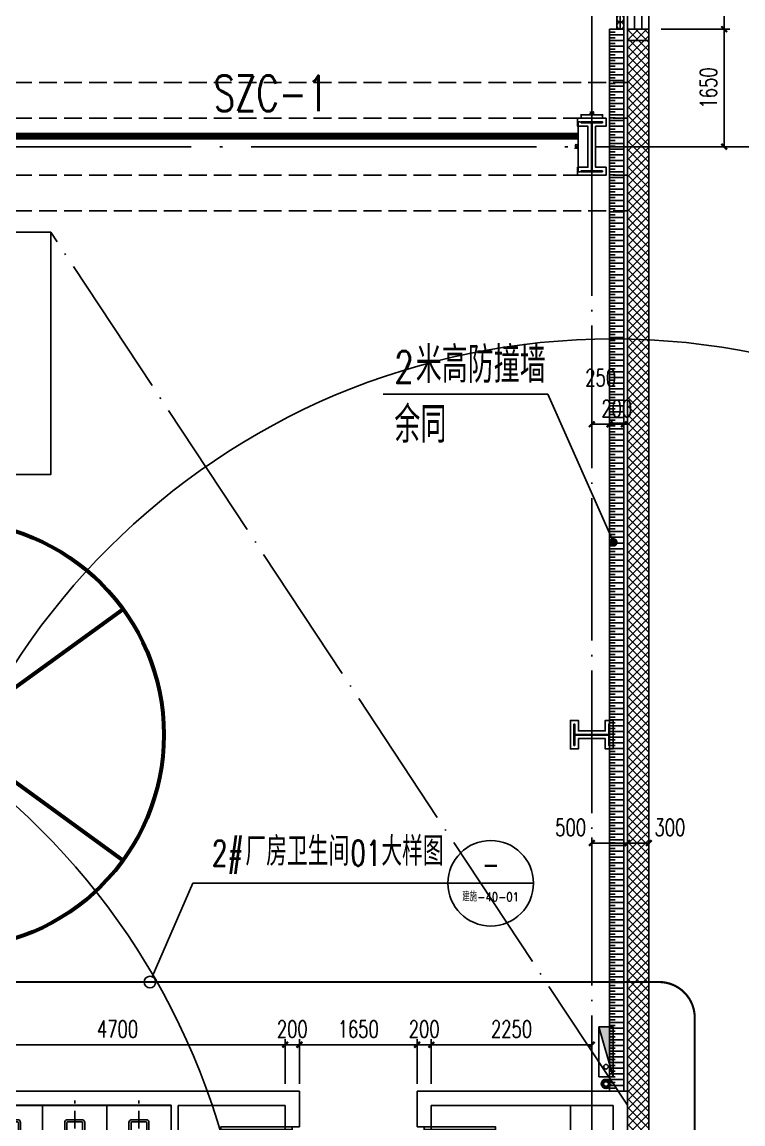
# Model space of a CAD drawing. Extents: x -1313754 to 847533, y 489853 to 941203.
# Drawn here: x -136843 to -126734, y 642858 to 658320 of the extents above; entities that cross this region are included whole.
import ezdxf
from ezdxf.enums import TextEntityAlignment as Align

# ---------------------------------------------------------------- set-up
doc = ezdxf.new("R2010")
doc.units = 0
doc.header["$LTSCALE"] = 1000
doc.header["$MEASUREMENT"] = 0
for name, pattern in [('10平面$1$DOTE', [2.42, 2, -0.2, 0.02, -0.2]), ('CENTER', [2, 1.25, -0.25, 0.25, -0.25]), ('DASH', [0.35, 0.25, -0.1]), ('DOTE', [2.42, 2, -0.2, 0.02, -0.2])]:
    doc.linetypes.add(name, pattern=pattern)
doc.layers.get('Defpoints').update_dxf_attribs({"color": 210})
for name, color, linetype in [('10平面$1$A-AXIS-DOTE', 14, '10平面$1$DOTE'), ('99平面图例外参$0$A-HATCH-2', 251, 'Continuous'), ('A-AXIS-DOTE', 14, 'DOTE'), ('A-AXIS-DP', 126, 'Continuous'), ('A-AXIS-SYMB', 3, 'Continuous'), ('A-HATCH-2', 251, 'Continuous'), ('A-HRAIL', 173, 'Continuous'), ('A-LIN-V', 9, 'Continuous'), ('A-SFCE', 30, 'Continuous'), ('A-TEXT', 61, 'Continuous'), ('A-WC', 223, 'Continuous'), ('A-WINDOW', 140, 'Continuous'), ('AS-COLN', 6, 'Continuous'), ('AS-WALL', 40, 'Continuous'), ('AS-结构边线层', 200, 'Continuous'), ('CURTWALL', 4, 'Continuous'), ('DIM_ELEV', 3, 'Continuous'), ('DIM_SYMB', 3, 'Continuous'), ('PUB_HATCH', 8, 'Continuous'), ('PUB_TEXT', 7, 'Continuous'), ('SB_ZF消火栓', 10, 'Continuous'), ('建-门', 4, 'Continuous'), ('建-门窗编号', 7, 'Continuous')]:
    doc.layers.add(name, color=color, linetype=linetype)
for name, color, linetype, lineweight in [('LG-ZF消防', 1, 'Continuous', 60), ('THIN', 7, 'Continuous', 0), ('柱间支撑', 6, 'CENTER', 0)]:
    doc.layers.add(name, color=color, linetype=linetype, lineweight=lineweight)
doc.styles.add('_TCH_DIM', font='SIMPLEX', dxfattribs={"bigfont": 'GBCBIG'})
doc.styles.add('_TCH_DIM_T3', font='SIMPLEX', dxfattribs={"width": 0.705882, "bigfont": 'GBCBIG'})
doc.styles.add('_TCH_WINDOW', font='SIMPLEX', dxfattribs={"height": 3.5, "bigfont": 'GBCBIG'})
doc.styles.add('A-WIN-LABEL', font='SIMPLEX', dxfattribs={"bigfont": 'GBCBIG'})
doc.styles.add('TSSD_Rein', font='tj-romans1.shx', dxfattribs={"width": 0.7, "bigfont": 'tj-hztxt.shx'})
doc.dimstyles.new('_TCH_ARCH&&10', dxfattribs={"dimtxt": 29.75, "dimasz": 10, "dimexe": 10, "dimexo": 10, "dimgap": 12.625, "dimtad": 1, "dimdec": 0, "dimzin": 0, "dimdsep": 46, "dimtxsty": '_TCH_DIM_T3', "dimblk": 'ARCHTICK', "dimcen": 0.09, "dimclrt": 7, "dimazin": 2, "dimtfac": 1, "dimtdec": 0, "dimtix": 1, "dimtmove": 2, "dimatfit": 3, "dimfxl": 0, "dimtolj": 1, "dimtzin": 0, "dimarcsym": 0})
doc.dimstyles.new('_TCH_ARCH&&80', dxfattribs={"dimtxt": 238, "dimasz": 80, "dimexe": 80, "dimexo": 80, "dimgap": 101, "dimtad": 1, "dimdec": 0, "dimzin": 0, "dimdsep": 46, "dimtxsty": '_TCH_DIM_T3', "dimblk": 'ARCHTICK', "dimcen": 0.09, "dimclrt": 7, "dimazin": 2, "dimtfac": 1, "dimtdec": 0, "dimtix": 1, "dimtmove": 2, "dimatfit": 3, "dimfxl": 0, "dimtolj": 1, "dimtzin": 0, "dimarcsym": 0})

# ---------------------------------------------------------------- blocks, each defined once
blk = doc.blocks.new('dote')
at = {"layer": 'A-AXIS-DOTE'}
blk.add_line((91882.2, -264080), (91882.2, 36662.3), dxfattribs=at)
at = {"layer": 'A-AXIS-DOTE', "ltscale": 2}
blk.add_line((100786.4, -148250), (-75513.6, -148250), dxfattribs=at)
blk = doc.blocks.new('清洁间')
at = {"layer": 'A-AXIS-DOTE', "linetype": 'DASH'}
blk.add_lwpolyline([(2044571, 1694020), (2045331, 1694020)], dxfattribs=at)
at = {"layer": 'A-WC'}
for points in [[(2045106, 1693770), (2045106, 1694270), (2044606, 1694270), (2044606, 1693770)], [(2045056, 1693820), (2045056, 1694220), (2044656, 1694220), (2044656, 1693820)]]:
    blk.add_lwpolyline(points, close=True, dxfattribs=at)
for points in [[(2044828, 1694048), (2044656, 1694220)], [(2044884, 1694048), (2045056, 1694220)], [(2044656, 1693820), (2044828, 1693991)], [(2045056, 1693820), (2044884, 1693991)]]:
    blk.add_lwpolyline(points, dxfattribs=at)
blk.add_circle((2044856, 1694020), 40, dxfattribs=at)
blk = doc.blocks.new('厕卫')
at = {"layer": 'A-AXIS-DOTE', "linetype": 'DASH'}
blk.add_line((50, -823), (50, 272), dxfattribs=at)
at = {"layer": 'A-WC'}
for p, q in [((-60, -40), (-60, -470)), ((150, -30), (-50, -30)), ((160, -470), (160, -40)), ((190, -470), (-90, -470)), ((350, -1097), (-170, -1397))]:
    blk.add_line(p, q, dxfattribs=at)
blk.add_lwpolyline([(-400, 203), (-400, -1097), (500, -1097), (500, 203)], close=True, dxfattribs=at)
blk.add_lwpolyline([(190, -40, 0.414214), (150, 0), (-50, 0, 0.414214), (-90, -40), (-90, -480, 0.414214), (20, -590), (80, -590, 0.414214), (190, -480)], format="xyb", close=True, dxfattribs=at)
blk.add_circle((50, -359), 20, dxfattribs=at)
for centre, radius, start, end in [((-50, -40), 10, 90, 180), ((150, -40), 10, 0, 90), ((350, -1097), 600, 180, 209.9999)]:
    blk.add_arc(centre, radius, start, end, dxfattribs=at)
for p in [(50, 0), (50, -359)]:
    blk.add_point(p, dxfattribs=at)
blk = doc.blocks.new('$lvtry$00000224')
at = {"color": 0}
for p, q in [((-363, 0), (-363, -300)), ((-338, 0), (-363, 0)), ((-338, 0), (-338, -300)), ((337, 0), (337, -300)), ((362, 0), (337, 0)), ((362, 0), (362, -300)), ((-338, -300), (-363, -300)), ((362, -300), (337, -300))]:
    blk.add_line(p, q, dxfattribs=at)
at = {"color": 0, "elevation": 0}
blk.add_lwpolyline([(-205, -131), (-205, 0), (205, 0), (205, -131, 0.268068), (51, -263, -0.317765), (0, -300, -0.317765), (-51, -263, 0.268068)], format="xyb", close=True, dxfattribs=at)
at = {"color": 0}
blk.add_circle((0, -182, 0), 20, dxfattribs=at)
for centre, radius, start, end in [((-152, -115, 0), 10, 114.1084, 248.1394), ((5, -466, 0), 395, 66.6675, 114.1084), ((-243, -341, 0), 233, 19.2639, 68.1394), ((243, -341, 0), 233, 110.4941, 160.7361), ((158, -113, 0), 10, 290.4941, 66.6675), ((0, -256, 0), 24, 199.2639, 269.4998), ((0, -256, 0), 24, 270.5002, 340.7361)]:
    blk.add_arc(centre, radius, start, end, dxfattribs=at)
blk.add_point((0, -182, 0), dxfattribs=at)
at = {"layer": 'A-AXIS-DOTE'}
blk.add_lwpolyline([(0, 153), (0, -367)], dxfattribs=at)
blk = doc.blocks.new('小便器')
at = {"layer": 'A-WC', "xscale": -1, "rotation": 89.99999999999999}
blk.add_blockref('$lvtry$00000224', (2044606, 1695654), dxfattribs=at)
blk = doc.blocks.new('45345')
at = {"layer": 'A-WC'}
h = blk.add_hatch(dxfattribs=at)
h.set_pattern_fill('ANSI31', color=256, scale=10)
h.set_pattern_definition([(30, (40598742844.535, 3385776346.45), (-7.9375, 13.74815), [])])
edge = h.paths.add_edge_path()
edge.add_arc((40598742441.347763, 3385774511.717568), 50, 0, 360)
blk.add_circle((40598742441.347763, 3385774511.717568), 50, dxfattribs=at)
blk = doc.blocks.new('343243')
at = {"layer": '10平面$1$A-AXIS-DOTE'}
blk.add_lwpolyline([(-137039, 783550), (-137039, 784210)], dxfattribs=at)
at = {"layer": 'A-WC'}
for p, q in [((-137039, 783830), (-137039, 783920)), ((-137084, 783875), (-136994, 783875)), ((-137071, 783707), (-137056, 783814)), ((-137064, 783668), (-137056, 783814)), ((-137056, 783814), (-137022, 783814)), ((-137056, 783804), (-137022, 783804)), ((-137014, 783668), (-137022, 783814)), ((-137008, 783707), (-137022, 783814)), ((-137176, 783694), (-137103, 783694)), ((-137139, 783657), (-137139, 783731)), ((-137064, 783668), (-137071, 783707)), ((-137064, 783668), (-137014, 783668)), ((-137063, 783687), (-137015, 783687)), ((-137014, 783668), (-137008, 783707)), ((-136976, 783694), (-136903, 783694)), ((-136939, 783657), (-136939, 783731))]:
    blk.add_line(p, q, dxfattribs=at)
for points in [[(-137069, 783721, -0.055034), (-137132, 783735, -0.088849), (-137208, 783776, -0.104988), (-137263, 783843, -0.12017), (-137282, 783920, -0.12017), (-137263, 783997, -0.104988), (-137208, 784064, -0.088849), (-137132, 784105, -0.080052), (-137039, 784120, -0.080052)], [(-137065, 783751, -0.056066), (-137123, 783763, -0.088849), (-137190, 783800, -0.104988), (-137237, 783857, -0.12017), (-137252, 783920, -0.12017), (-137237, 783983, -0.104988), (-137190, 784040, -0.088849), (-137123, 784077, -0.080052), (-137039, 784090, -0.080052)], [(-137039, 784120, -0.080052), (-136946, 784105, -0.088849), (-136870, 784064, -0.104988), (-136815, 783997, -0.12017), (-136796, 783920, -0.12017), (-136815, 783843, -0.104988), (-136870, 783776, -0.088849), (-136946, 783735, -0.055034), (-137010, 783721, -0.080052)], [(-137039, 784090, -0.080052), (-136956, 784077, -0.088849), (-136889, 784040, -0.104988), (-136842, 783983, -0.12017), (-136826, 783920, -0.12017), (-136842, 783857, -0.104988), (-136889, 783800, -0.088849), (-136956, 783763, -0.056066), (-137014, 783751, -0.080052)]]:
    blk.add_lwpolyline(points, format="xyb", dxfattribs=at)
for centre, radius in [((-137039, 783875), 30), ((-137039, 783875), 20), ((-137139, 783694), 25), ((-137139, 783694), 15), ((-136939, 783694), 25), ((-136939, 783694), 15)]:
    blk.add_circle(centre, radius, dxfattribs=at)
for centre, start, end in [((-137040, 783695), 80.5252, 279.4748), ((-137038, 783695), 260.5252, 99.4748)]:
    blk.add_arc(centre, 7.19, start, end, dxfattribs=at)
blk = doc.blocks.new('*U16')
at = {"color": 0}
blk.add_lwpolyline([(500, 0), (500, 1000), (460, 1000), (460, 0)], close=True, dxfattribs=at)
blk.add_arc((500, 0), 1000, 90, 180, dxfattribs=at)
blk = doc.blocks.new('*U15')
at = {"color": 0, "xscale": 0.001, "yscale": 0.001, "zscale": 0.001}
blk.add_blockref('*U16', (0, 0), dxfattribs=at)
blk = doc.blocks.new('*U18')
at = {"color": 0}
blk.add_lwpolyline([(400, 0), (400, 800), (360, 800), (360, 0)], close=True, dxfattribs=at)
blk.add_arc((400, 0), 800, 90, 180, dxfattribs=at)
blk = doc.blocks.new('*U17')
at = {"color": 0, "xscale": 0.00125, "yscale": 0.00125, "zscale": 0.00125}
blk.add_blockref('*U18', (0, 0), dxfattribs=at)
blk = doc.blocks.new('G$CA7A27C8F')
at = {"layer": 'A-AXIS-DOTE'}
blk.add_lwpolyline([(2222, -4363), (1702, -4363)], dxfattribs=at)
at = {"layer": 'A-AXIS-SYMB'}
for points in [[(-426, 1047, 0, 0, 0), (104, 1517, 0, 64, 0), (-76, 1358, 0, 0, 0)], [(1310, -1863, 0, 0, 0), (1840, -1393, 0, 64, 0), (1660, -1552, 0, 0, 0)], [(364, -3083, 0, 0, 0), (980, -3473, 0, 64, 0), (777, -3344, 0, 0, 0)]]:
    blk.add_lwpolyline(points, format="xyseb", dxfattribs=at)
at = {"layer": 'A-LIN-V'}
blk.add_line((2070, 2187), (-1130, 2187), dxfattribs=at)
at = {"layer": 'A-WC'}
for p, q in [((1470, -3913), (1470, -2413)), ((2070, -4700), (1770, -4700)), ((1770, -4700), (1770, -4725)), ((2070, -4725), (1770, -4725)), ((2070, -4700), (2070, -4725))]:
    blk.add_line(p, q, dxfattribs=at)
blk.add_lwpolyline([(-1130, 1587), (270, 1587), (270, 2187), (270, 2187)], dxfattribs=at)
at = {"layer": 'A-WC', "elevation": 0}
blk.add_lwpolyline([(1939, -4568), (2070, -4568), (2070, -4158), (1939, -4158, -0.268068), (1806, -4312, 0.317765), (1770, -4363, 0.317765), (1806, -4414, -0.268068)], format="xyb", close=True, dxfattribs=at)
at = {"layer": 'A-WC'}
blk.add_circle((1888, -4363, 0), 20, dxfattribs=at)
for centre, radius, start, end in [((1729, -4120, 0), 233, 289.2639, 339.5059), ((1957, -4205, 0), 10, 23.3325, 159.5059), ((1603, -4358, 0), 395, 335.8916, 23.3325), ((1814, -4363, 0), 24, 109.2639, 179.4998), ((1814, -4363, 0), 24, 180.5002, 250.7361), ((1729, -4606, 0), 233, 21.8606, 70.7361), ((1955, -4515, 0), 10, 201.8606, 335.8916)]:
    blk.add_arc(centre, radius, start, end, dxfattribs=at)
blk.add_point((1888, -4363, 0), dxfattribs=at)
at = {"layer": 'AS-WALL'}
for p, q in [((-1330, 2387), (-1330, 2287)), ((-1130, 2387), (-1330, 2387)), ((-1130, 2387), (-1130, 2387)), ((2070, 2387), (-1130, 2387)), ((2070, 2387), (2070, 2387)), ((2270, 2387), (2070, 2387)), ((2270, 2387), (2270, 2287)), ((-1330, 2287), (-1330, -563)), ((2070, 2187), (-1130, 2187)), ((-1130, 2187), (-1130, -363)), ((2070, 2187), (2070, -363)), ((2270, 2287), (2270, -463)), ((-830, -363), (-1130, -363)), ((-830, -563), (-830, -363)), ((370, -363), (170, -363)), ((170, -363), (170, -563)), ((2070, -363), (370, -363)), ((2270, -463), (2270, -2313)), ((-1330, -563), (-830, -563)), ((170, -563), (270, -563)), ((270, -563), (270, -1013)), ((470, -1013), (470, -563)), ((2070, -563), (470, -563)), ((2070, -563), (2070, -2213)), ((270, -1013), (470, -1013)), ((470, -1813), (270, -1813)), ((270, -1813), (270, -2213)), ((470, -2213), (470, -1813)), ((-1330, -2213), (-1330, -3963)), ((-830, -2213), (-1330, -2213)), ((-830, -2413), (-830, -2213)), ((270, -2213), (170, -2213)), ((170, -2213), (170, -2413)), ((2070, -2213), (470, -2213)), ((2270, -2313), (2270, -3963)), ((-1130, -2413), (-1130, -3913)), ((-1130, -2413), (-830, -2413)), ((170, -2413), (370, -2413)), ((2070, -2413), (370, -2413)), ((2070, -2413), (2070, -3913)), ((-1330, -3963), (-1330, -7213)), ((170, -3913), (-1130, -3913)), ((170, -4013), (-1130, -4013)), ((-1130, -4013), (-1130, -7013)), ((170, -4013), (170, -3913)), ((2070, -3913), (1470, -3913)), ((1470, -4013), (1470, -3913)), ((2070, -4013), (1470, -4013)), ((2070, -4013), (2070, -7013)), ((2270, -3963), (2270, -7213)), ((2070, -7013), (-1130, -7013)), ((2270, -7213), (-1330, -7213))]:
    blk.add_line(p, q, dxfattribs=at)
at = {"layer": '建-门'}
for p, q in [((170, -363), (-830, -363)), ((470, -1013), (470, -1813)), ((170, -2413), (-830, -2413))]:
    blk.add_line(p, q, dxfattribs=at)
for name, p, rotation in [('厕卫', (1866, 1037), 270), ('厕卫', (1866, 137), 270), ('厕卫', (-928, -4513), 90), ('小便器', (2046676, 1690591), 180), ('厕卫', (-928, -5413), 90), ('小便器', (2046676, 1689891), 180), ('厕卫', (-928, -6313), 90), ('小便器', (2046676, 1689191), 180)]:
    blk.add_blockref(name, p, dxfattribs=dict(rotation=rotation))
at = {"layer": 'A-HRAIL', "rotation": 180}
blk.add_blockref('清洁间', (2046676, 1693207), dxfattribs=at)
at = {"layer": 'A-LIN-V', "xscale": -1.5, "yscale": 1.5, "zscale": 1.5}
for p in [(60898113797, -5078660050), (60898115621, -5078662967), (60898115232, -5078665548)]:
    blk.add_blockref('45345', p, dxfattribs=at)
at = {"layer": 'A-WINDOW'}
for p, rotation in [((-137370, 785805), 180), ((785700, 133876), 90)]:
    blk.add_blockref('343243', p, dxfattribs=dict(at, rotation=rotation))
at = {"layer": '建-门'}
ref = blk.add_blockref('*U15', (-330, -463), dxfattribs=dict(at, xscale=1000, yscale=-1000, zscale=199.9999999999999, rotation=180.0000000000208))
ref.add_attrib('A', 'M1024', (-564, -287), dxfattribs={"layer": '建-门窗编号', "ltscale": 500, "height": 148.8, "style": 'A-WIN-LABEL', "width": 0.705882})
ref = blk.add_blockref('*U17', (370, -1413), dxfattribs=dict(at, xscale=800, yscale=-800, zscale=199.9999999999998, rotation=270))
ref.add_attrib('A', 'M0824', (681, -1660), dxfattribs={"layer": '建-门窗编号', "ltscale": 500, "height": 148.8, "rotation": 90, "style": 'A-WIN-LABEL', "width": 0.705882})
ref = blk.add_blockref('*U15', (-330, -2313), dxfattribs=dict(at, xscale=1000, yscale=1000, zscale=200, rotation=180.0000000000208))
ref.add_attrib('A', 'M1024', (-554, -2617), dxfattribs={"layer": '建-门窗编号', "ltscale": 500, "height": 148.8, "style": 'A-WIN-LABEL', "width": 0.705882})
at = {"layer": 'A-TEXT', "style": '_TCH_WINDOW'}
for s, p in [('女卫', (-372, 733)), ('清洁间', (1028, -1515)), ('男卫', (191, -2836))]:
    blk.add_text(s, height=231.5, dxfattribs=at).set_placement(p)
blk = doc.blocks.new('43243')
at = {"layer": 'AS-结构边线层'}
blk.add_lwpolyline([(-155994, 639720), (-146454, 639720), (-146454, 640170), (-144354, 640170), (-144354, 639720), (-128354, 639720), (-128354, 658060), (-128054, 658060), (-128054, 681330), (-128354, 681330), (-128354, 696460), (-128054, 696460), (-128054, 715680), (-128354, 715680), (-128354, 722920), (-128354, 722920), (-144354, 722920), (-144354, 722470), (-146454, 722470), (-146454, 722920), (-155994, 722920)], dxfattribs=at)
blk = doc.blocks.new('_ArchTick')
at = {"color": 0, "linetype": 'ByBlock', "const_width": 0.4}
blk.add_lwpolyline([(-0.5, -0.5), (0.5, 0.5)], dxfattribs=at)
blk = doc.blocks.new('*D1765')
at = {"layer": 'A-AXIS-DP', "color": 0, "lineweight": -2}
for p, q in [((-195790, 766880), (-195790, 766929)), ((-195790, 766919), (-195490, 766919)), ((-195490, 766880), (-195490, 766929))]:
    blk.add_line(p, q, dxfattribs=at)
at = {"layer": 'Defpoints', "color": 0}
for p in [(-195490, 766919), (-195790, 766870), (-195490, 766870)]:
    blk.add_point(p, dxfattribs=at)
at = {"layer": 'A-AXIS-DP', "color": 0, "lineweight": -2, "xscale": 10, "yscale": 10, "zscale": 10, "rotation": 180}
blk.add_blockref('_ArchTick', (-195790, 766919), dxfattribs=at)
at = {"layer": 'A-AXIS-DP', "color": 0, "lineweight": -2, "xscale": 10, "yscale": 10, "zscale": 10}
blk.add_blockref('_ArchTick', (-195490, 766919), dxfattribs=at)
at = {"layer": 'A-AXIS-DP', "color": 7, "insert": (-195640, 766946), "char_height": 29.8, "attachment_point": 5, "style": '_TCH_DIM_T3'}
blk.add_mtext('\\A1;300', dxfattribs=at)
blk = doc.blocks.new('*D1766')
at = {"layer": 'A-AXIS-DP', "color": 0, "lineweight": -2}
for p, q in [((-195800, 766820), (-195841, 766820)), ((-195831, 766120), (-195831, 766820)), ((-195800, 766120), (-195841, 766120))]:
    blk.add_line(p, q, dxfattribs=at)
at = {"layer": 'Defpoints', "color": 0}
for p in [(-195831, 766820), (-195790, 766820), (-195790, 766120)]:
    blk.add_point(p, dxfattribs=at)
at = {"layer": 'A-AXIS-DP', "color": 0, "lineweight": -2, "xscale": 10, "yscale": 10, "zscale": 10}
for p, rotation in [((-195831, 766820), 90), ((-195831, 766120), 270)]:
    blk.add_blockref('_ArchTick', p, dxfattribs=dict(at, rotation=rotation))
at = {"layer": 'A-AXIS-DP', "color": 7, "insert": (-195859, 766470), "char_height": 29.8, "attachment_point": 5, "rotation": 90, "style": '_TCH_DIM_T3'}
blk.add_mtext('\\A1;700', dxfattribs=at)
blk = doc.blocks.new('342343243')
at = {"layer": 'A-AXIS-DP', "color": 5}
blk.add_lwpolyline([(-155704, 832070), (-155404, 832070), (-155404, 832058), (-155550, 832058), (-155550, 831582), (-155404, 831582), (-155404, 831570), (-155704, 831570), (-155704, 831582), (-155558, 831582), (-155558, 832058), (-155704, 832058), (-155704, 832070)], close=True, dxfattribs=at)
at = {"layer": 'A-HATCH-2'}
blk.add_lwpolyline([(-155754, 832120), (-155354, 832120), (-155354, 832008), (-155500, 832008), (-155500, 831632), (-155354, 831632), (-155354, 831520), (-155754, 831520), (-155754, 831632), (-155608, 831632), (-155608, 832008), (-155754, 832008)], close=True, dxfattribs=at)
blk = doc.blocks.new('w42343')
at = {"layer": 'A-HATCH-2', "linetype": 'DASH'}
for p, q in [((-263654.2, 657470), (-128354.2, 657470)), ((-263654.2, 656970), (-128354.2, 656970)), ((-263654.2, 656170), (-128354.2, 656170)), ((-263654.2, 655670), (-128354.2, 655670))]:
    blk.add_line(p, q, dxfattribs=at)
blk = doc.blocks.new('w4324324')
at = {"layer": 'A-HATCH-2', "lineweight": 60}
for q in [(-1694760, 686605), (-1697614, 684532), (-1691907, 684532), (-1696524, 681178), (-1692997, 681178)]:
    blk.add_line((-1694760, 683605), q, dxfattribs=at)
blk.add_circle((-1694760, 683605), 3000, dxfattribs=at)
blk = doc.blocks.new('ner546')
at = {"layer": 'A-LIN-V'}
blk.add_blockref('w4324324', (565280, -64744), dxfattribs=at)
blk = doc.blocks.new('3132')
at = {"layer": 'A-AXIS-SYMB'}
for p, q in [((-135018, 644924), (-134447, 646236)), ((-134447, 646236), (-130871, 646236)), ((-129671, 646236), (-130871, 646236))]:
    blk.add_line(p, q, dxfattribs=at)
blk.add_lwpolyline([(-134969, 644850, 1), (-135131, 644850, 1)], format="xyb", close=True, dxfattribs=at)
blk.add_circle((-130271, 646236), 600, dxfattribs=at)
at = {"layer": 'DIM_ELEV', "linetype": 'DASH', "const_width": 30}
blk.add_lwpolyline([(-138990, 644850), (-127910, 644850, -0.414214), (-127410, 644350), (-127410, 639360, -0.414214), (-127910, 638860), (-138990, 638860, -0.414214), (-139490, 639360), (-139490, 644350, -0.414214)], format="xyb", close=True, dxfattribs=at)
at = {"layer": 'PUB_TEXT', "style": '_TCH_DIM'}
for s, p in [('厂房卫生间', (-133712, 646481)), ('大样图', (-131806, 646481))]:
    blk.add_text(s, height=405.1, dxfattribs=at).set_placement(p)
at = {"layer": 'PUB_TEXT', "style": '_TCH_DIM', "width": 0.705882}
for s, p in [('2#', (-134180, 646481)), ('01', (-132238, 646481))]:
    blk.add_text(s, height=357, dxfattribs=at).set_placement(p)
at = {"layer": 'PUB_TEXT', "style": '_TCH_DIM'}
for s, height, width, p, p2 in [('-', 365, 0.777778, (-130393, 646324), (-130149, 646324)), ('建施-40-01', 120.6, 0.947735, (-130670, 645984), (-129873, 645984))]:
    blk.add_text(s, height=height, dxfattribs=dict(at, width=width)).set_placement(p, p2, align=Align.FIT)
blk = doc.blocks.new('23124232432')
at = {"layer": '柱间支撑', "const_width": 100}
blk.add_lwpolyline([(-129054, 656720), (-137654, 656720)], dxfattribs=at)
at = {"layer": 'THIN', "style": 'TSSD_Rein', "width": 0.7}
blk.add_text('SZC-1', height=500, dxfattribs=at).set_placement((-133354, 656920), align=Align.BOTTOM_CENTER)
blk = doc.blocks.new('99平面图例外参$0$$LinePat$圆环')
for points in [[(0, 150), (300, 150)], [(0, 0), (300, 0)], [(0, -150), (300, -150)]]:
    blk.add_lwpolyline(points)
at = {"color": 0}
blk.add_circle((150, 0), 150, dxfattribs=at)
blk = doc.blocks.new('99平面图例外参$0$$LinePat$填挖边坡')
at = {"color": 0}
for p, q in [((0, 0), (0, -1500)), ((300, 0), (300, -600))]:
    blk.add_line(p, q, dxfattribs=at)
at = {"layer": 'Defpoints', "color": 0}
blk.add_point((600, 0), dxfattribs=at)
blk = doc.blocks.new('34242343243')
at = {"layer": 'A-LIN-V'}
for p, q in [((-128404, 658220), (-128604, 658220)), ((-128604, 643320), (-128604, 658220)), ((-128404, 643320), (-128404, 658220))]:
    blk.add_line(p, q, dxfattribs=at)
at = {"layer": '99平面图例外参$0$A-HATCH-2', "color": 203, "xscale": -0.1335125448076481, "yscale": 0.1333333333333333, "zscale": 0.1333333333333333, "rotation": 89.99999999825116}
for p in [(-128604, 658220), (-128604, 658140), (-128604, 658060), (-128604, 657980), (-128604, 657900), (-128604, 657819), (-128604, 657739), (-128604, 657659), (-128604, 657579), (-128604, 657499), (-128604, 657419), (-128604, 657339), (-128604, 657259), (-128604, 657179), (-128604, 657098), (-128604, 657018), (-128604, 656938), (-128604, 656858), (-128604, 656778), (-128604, 656698), (-128604, 656618), (-128604, 656538), (-128604, 656458), (-128604, 656378), (-128604, 656297), (-128604, 656217), (-128604, 656137), (-128604, 656057), (-128604, 655977), (-128604, 655897), (-128604, 655817), (-128604, 655737), (-128604, 655657), (-128604, 655576), (-128604, 655496), (-128604, 655416), (-128604, 655336), (-128604, 655256), (-128604, 655176), (-128604, 655096), (-128604, 655016), (-128604, 654936), (-128604, 654855), (-128604, 654775), (-128604, 654695), (-128604, 654615), (-128604, 654535), (-128604, 654455), (-128604, 654375), (-128604, 654295), (-128604, 654215), (-128604, 654135), (-128604, 654054), (-128604, 653974), (-128604, 653894), (-128604, 653814), (-128604, 653734), (-128604, 653654), (-128604, 653574), (-128604, 653494), (-128604, 653414), (-128604, 653333), (-128604, 653253), (-128604, 653173), (-128604, 653093), (-128604, 653013), (-128604, 652933), (-128604, 652853), (-128604, 652773), (-128604, 652693), (-128604, 652612), (-128604, 652532), (-128604, 652452), (-128604, 652372), (-128604, 652292), (-128604, 652212), (-128604, 652132), (-128604, 652052), (-128604, 651972), (-128604, 651892), (-128604, 651811), (-128604, 651731), (-128604, 651651), (-128604, 651571), (-128604, 651491), (-128604, 651411), (-128604, 651331), (-128604, 651251), (-128604, 651171), (-128604, 651090), (-128604, 651010), (-128604, 650930), (-128604, 650850), (-128604, 650770), (-128604, 650690), (-128604, 650610), (-128604, 650530), (-128604, 650450), (-128604, 650369), (-128604, 650289), (-128604, 650209), (-128604, 650129), (-128604, 650049), (-128604, 649969), (-128604, 649889), (-128604, 649809), (-128604, 649729), (-128604, 649648), (-128604, 649568), (-128604, 649488), (-128604, 649408), (-128604, 649328), (-128604, 649248), (-128604, 649168), (-128604, 649088), (-128604, 649008), (-128604, 648928), (-128604, 648847), (-128604, 648767), (-128604, 648687), (-128604, 648607), (-128604, 648527), (-128604, 648447), (-128604, 648367), (-128604, 648287), (-128604, 648207), (-128604, 648126), (-128604, 648046), (-128604, 647966), (-128604, 647886), (-128604, 647806), (-128604, 647726), (-128604, 647646), (-128604, 647566), (-128604, 647486), (-128604, 647405), (-128604, 647325), (-128604, 647245), (-128604, 647165), (-128604, 647085), (-128604, 647005), (-128604, 646925), (-128604, 646845), (-128604, 646765), (-128604, 646685), (-128604, 646604), (-128604, 646524), (-128604, 646444), (-128604, 646364), (-128604, 646284), (-128604, 646204), (-128604, 646124), (-128604, 646044), (-128604, 645964), (-128604, 645883), (-128604, 645803), (-128604, 645723), (-128604, 645643), (-128604, 645563), (-128604, 645483), (-128604, 645403), (-128604, 645323), (-128604, 645243), (-128604, 645162), (-128604, 645082), (-128604, 645002), (-128604, 644922), (-128604, 644842), (-128604, 644762), (-128604, 644682), (-128604, 644602), (-128604, 644522), (-128604, 644442), (-128604, 644361), (-128604, 644281), (-128604, 644201), (-128604, 644121), (-128604, 644041), (-128604, 643961), (-128604, 643881), (-128604, 643801), (-128604, 643721), (-128604, 643640), (-128604, 643560), (-128604, 643480), (-128604, 643400)]:
    blk.add_blockref('99平面图例外参$0$$LinePat$填挖边坡', p, dxfattribs=at)
at = {"layer": 'A-HRAIL', "xscale": -0.3340611353704622, "yscale": 0.3333333333333333, "zscale": 0.3333333333333333, "rotation": 90}
for p in [(-128454, 658420), (-128454, 658320)]:
    blk.add_blockref('99平面图例外参$0$$LinePat$圆环', p, dxfattribs=at)
blk = doc.blocks.new('A$C5D961328')
at = {"layer": 'SB_ZF消火栓'}
blk.add_hatch(color=256, dxfattribs=at).paths.add_polyline_path([(0, 40), (700, 40), (700, 240)])
at = {"layer": 'A-LIN-V', "ltscale": 500}
blk.add_circle((350, 40), 10001, dxfattribs=at)
at = {"layer": 'SB_ZF消火栓'}
for p, q in [((700, 240), (0, 240)), ((0, 240), (0, 40)), ((700, 240), (0, 40)), ((700, 240), (700, 40)), ((0, 40), (700, 40))]:
    blk.add_line(p, q, dxfattribs=at)
at = {"layer": 'SB_ZF消火栓', "color": 1}
blk.add_circle((140, 140), 32.5, dxfattribs=at)
blk = doc.blocks.new('43242343')
at = {"layer": 'LG-ZF消防', "linetype": 'Continuous'}
blk.add_circle((-128654, 643420), 50, dxfattribs=at)
blk = doc.blocks.new('234243242332')
at = {"layer": 'LG-ZF消防', "linetype": 'Continuous'}
blk.add_blockref('43242343', (0, 0), dxfattribs=at)
at = {"layer": 'SB_ZF消火栓', "rotation": 90}
blk.add_blockref('A$C5D961328', (-128514, 643522), dxfattribs=at)
at = {"layer": 'SB_ZF消火栓'}
blk.add_blockref('A$C5D961328', (-144004, 639880), dxfattribs=at)
blk = doc.blocks.new('*D187')
at = {"layer": 'A-AXIS-DP', "color": 0, "lineweight": -2}
for p, q in [((-128854, 652300), (-128854, 652756)), ((-128854, 652676), (-128604, 652676)), ((-128604, 652300), (-128604, 652756))]:
    blk.add_line(p, q, dxfattribs=at)
at = {"layer": 'Defpoints', "color": 0}
for p in [(-128604, 652676), (-128854, 652220), (-128604, 652220)]:
    blk.add_point(p, dxfattribs=at)
at = {"layer": 'A-AXIS-DP', "color": 0, "lineweight": -2, "xscale": 80, "yscale": 80, "zscale": 80, "rotation": 180}
blk.add_blockref('_ArchTick', (-128854, 652676), dxfattribs=at)
at = {"layer": 'A-AXIS-DP', "color": 0, "lineweight": -2, "xscale": 80, "yscale": 80, "zscale": 80}
blk.add_blockref('_ArchTick', (-128604, 652676), dxfattribs=at)
at = {"layer": 'A-AXIS-DP', "color": 7, "insert": (-128729, 653330), "char_height": 238, "attachment_point": 5, "style": '_TCH_DIM_T3'}
blk.add_mtext('\\A1;250', dxfattribs=at)
blk = doc.blocks.new('*D188')
at = {"layer": 'A-AXIS-DP', "color": 0, "lineweight": -2}
for p, q in [((-128604, 652676), (-128684, 652676)), ((-128604, 652300), (-128604, 652756)), ((-128604, 652676), (-128404, 652676)), ((-128404, 652300), (-128404, 652756)), ((-128404, 652676), (-128324, 652676))]:
    blk.add_line(p, q, dxfattribs=at)
at = {"layer": 'Defpoints', "color": 0}
for p in [(-128404, 652676), (-128604, 652220), (-128404, 652220)]:
    blk.add_point(p, dxfattribs=at)
at = {"layer": 'A-AXIS-DP', "color": 0, "lineweight": -2, "xscale": 80, "yscale": 80, "zscale": 80}
blk.add_blockref('_ArchTick', (-128604, 652676), dxfattribs=at)
at = {"layer": 'A-AXIS-DP', "color": 0, "lineweight": -2, "xscale": 80, "yscale": 80, "zscale": 80, "rotation": 180}
blk.add_blockref('_ArchTick', (-128404, 652676), dxfattribs=at)
at = {"layer": 'A-AXIS-DP', "color": 7, "insert": (-128504, 652896), "char_height": 238, "attachment_point": 5, "style": '_TCH_DIM_T3'}
blk.add_mtext('\\A1;200', dxfattribs=at)
blk = doc.blocks.new('*D572')
at = {"layer": 'A-AXIS-DP', "color": 0, "lineweight": -2}
for p, q in [((-137854, 643420), (-137854, 644050)), ((-133154, 643420), (-133154, 644050)), ((-137854, 643970), (-133154, 643970))]:
    blk.add_line(p, q, dxfattribs=at)
at = {"layer": 'Defpoints', "color": 0}
for p in [(-133154, 643970), (-137854, 643340), (-133154, 643340)]:
    blk.add_point(p, dxfattribs=at)
at = {"layer": 'A-AXIS-DP', "color": 0, "lineweight": -2, "xscale": 80, "yscale": 80, "zscale": 80, "rotation": 180}
blk.add_blockref('_ArchTick', (-137854, 643970), dxfattribs=at)
at = {"layer": 'A-AXIS-DP', "color": 0, "lineweight": -2, "xscale": 80, "yscale": 80, "zscale": 80}
blk.add_blockref('_ArchTick', (-133154, 643970), dxfattribs=at)
at = {"layer": 'A-AXIS-DP', "color": 7, "insert": (-135504, 644190), "char_height": 238, "attachment_point": 5, "style": '_TCH_DIM_T3'}
blk.add_mtext('\\A1;4700', dxfattribs=at)
blk = doc.blocks.new('*D573')
at = {"layer": 'A-AXIS-DP', "color": 0, "lineweight": -2}
for p, q in [((-133154, 643420), (-133154, 644050)), ((-132954, 643420), (-132954, 644050)), ((-133154, 643970), (-133234, 643970)), ((-133154, 643970), (-132954, 643970)), ((-132954, 643970), (-132874, 643970))]:
    blk.add_line(p, q, dxfattribs=at)
at = {"layer": 'Defpoints', "color": 0}
for p in [(-132954, 643970), (-133154, 643340), (-132954, 643340)]:
    blk.add_point(p, dxfattribs=at)
at = {"layer": 'A-AXIS-DP', "color": 0, "lineweight": -2, "xscale": 80, "yscale": 80, "zscale": 80}
blk.add_blockref('_ArchTick', (-133154, 643970), dxfattribs=at)
at = {"layer": 'A-AXIS-DP', "color": 0, "lineweight": -2, "xscale": 80, "yscale": 80, "zscale": 80, "rotation": 180}
blk.add_blockref('_ArchTick', (-132954, 643970), dxfattribs=at)
at = {"layer": 'A-AXIS-DP', "color": 7, "insert": (-133054, 644190), "char_height": 238, "attachment_point": 5, "style": '_TCH_DIM_T3'}
blk.add_mtext('\\A1;200', dxfattribs=at)
blk = doc.blocks.new('*D574')
at = {"layer": 'A-AXIS-DP', "color": 0, "lineweight": -2}
for p, q in [((-132954, 643420), (-132954, 644050)), ((-131304, 643420), (-131304, 644050)), ((-132954, 643970), (-131304, 643970))]:
    blk.add_line(p, q, dxfattribs=at)
at = {"layer": 'Defpoints', "color": 0}
for p in [(-131304, 643970), (-132954, 643340), (-131304, 643340)]:
    blk.add_point(p, dxfattribs=at)
at = {"layer": 'A-AXIS-DP', "color": 0, "lineweight": -2, "xscale": 80, "yscale": 80, "zscale": 80, "rotation": 180}
blk.add_blockref('_ArchTick', (-132954, 643970), dxfattribs=at)
at = {"layer": 'A-AXIS-DP', "color": 0, "lineweight": -2, "xscale": 80, "yscale": 80, "zscale": 80}
blk.add_blockref('_ArchTick', (-131304, 643970), dxfattribs=at)
at = {"layer": 'A-AXIS-DP', "color": 7, "insert": (-132129, 644190), "char_height": 238, "attachment_point": 5, "style": '_TCH_DIM_T3'}
blk.add_mtext('\\A1;1650', dxfattribs=at)
blk = doc.blocks.new('*D575')
at = {"layer": 'A-AXIS-DP', "color": 0, "lineweight": -2}
for p, q in [((-131304, 643420), (-131304, 644050)), ((-131104, 643420), (-131104, 644050)), ((-131304, 643970), (-131384, 643970)), ((-131304, 643970), (-131104, 643970)), ((-131104, 643970), (-131024, 643970))]:
    blk.add_line(p, q, dxfattribs=at)
at = {"layer": 'Defpoints', "color": 0}
for p in [(-131104, 643970), (-131304, 643340), (-131104, 643340)]:
    blk.add_point(p, dxfattribs=at)
at = {"layer": 'A-AXIS-DP', "color": 0, "lineweight": -2, "xscale": 80, "yscale": 80, "zscale": 80}
blk.add_blockref('_ArchTick', (-131304, 643970), dxfattribs=at)
at = {"layer": 'A-AXIS-DP', "color": 0, "lineweight": -2, "xscale": 80, "yscale": 80, "zscale": 80, "rotation": 180}
blk.add_blockref('_ArchTick', (-131104, 643970), dxfattribs=at)
at = {"layer": 'A-AXIS-DP', "color": 7, "insert": (-131204, 644190), "char_height": 238, "attachment_point": 5, "style": '_TCH_DIM_T3'}
blk.add_mtext('\\A1;200', dxfattribs=at)
blk = doc.blocks.new('*D576')
at = {"layer": 'A-AXIS-DP', "color": 0, "lineweight": -2}
for p, q in [((-131104, 643420), (-131104, 644050)), ((-128854, 643420), (-128854, 644050)), ((-131104, 643970), (-128854, 643970))]:
    blk.add_line(p, q, dxfattribs=at)
at = {"layer": 'Defpoints', "color": 0}
for p in [(-128854, 643970), (-131104, 643340), (-128854, 643340)]:
    blk.add_point(p, dxfattribs=at)
at = {"layer": 'A-AXIS-DP', "color": 0, "lineweight": -2, "xscale": 80, "yscale": 80, "zscale": 80, "rotation": 180}
blk.add_blockref('_ArchTick', (-131104, 643970), dxfattribs=at)
at = {"layer": 'A-AXIS-DP', "color": 0, "lineweight": -2, "xscale": 80, "yscale": 80, "zscale": 80}
blk.add_blockref('_ArchTick', (-128854, 643970), dxfattribs=at)
at = {"layer": 'A-AXIS-DP', "color": 7, "insert": (-129979, 644190), "char_height": 238, "attachment_point": 5, "style": '_TCH_DIM_T3'}
blk.add_mtext('\\A1;2250', dxfattribs=at)
blk = doc.blocks.new('*D577')
at = {"layer": 'A-AXIS-DP', "color": 0, "lineweight": -2}
for p, q in [((-128854, 646160), (-128854, 646880)), ((-128854, 646800), (-128354, 646800)), ((-128354, 646160), (-128354, 646880))]:
    blk.add_line(p, q, dxfattribs=at)
at = {"layer": 'Defpoints', "color": 0}
for p in [(-128354, 646800), (-128854, 646080), (-128354, 646080)]:
    blk.add_point(p, dxfattribs=at)
at = {"layer": 'A-AXIS-DP', "color": 0, "lineweight": -2, "xscale": 80, "yscale": 80, "zscale": 80, "rotation": 180}
blk.add_blockref('_ArchTick', (-128854, 646800), dxfattribs=at)
at = {"layer": 'A-AXIS-DP', "color": 0, "lineweight": -2, "xscale": 80, "yscale": 80, "zscale": 80}
blk.add_blockref('_ArchTick', (-128354, 646800), dxfattribs=at)
at = {"layer": 'A-AXIS-DP', "color": 7, "insert": (-129150, 647020), "char_height": 238, "attachment_point": 5, "style": '_TCH_DIM_T3'}
blk.add_mtext('\\A1;500', dxfattribs=at)
blk = doc.blocks.new('*D578')
at = {"layer": 'A-AXIS-DP', "color": 0, "lineweight": -2}
for p, q in [((-128354, 646160), (-128354, 646880)), ((-128354, 646800), (-128054, 646800)), ((-128054, 646160), (-128054, 646880))]:
    blk.add_line(p, q, dxfattribs=at)
at = {"layer": 'Defpoints', "color": 0}
for p in [(-128054, 646800), (-128354, 646080), (-128054, 646080)]:
    blk.add_point(p, dxfattribs=at)
at = {"layer": 'A-AXIS-DP', "color": 0, "lineweight": -2, "xscale": 80, "yscale": 80, "zscale": 80, "rotation": 180}
blk.add_blockref('_ArchTick', (-128354, 646800), dxfattribs=at)
at = {"layer": 'A-AXIS-DP', "color": 0, "lineweight": -2, "xscale": 80, "yscale": 80, "zscale": 80}
blk.add_blockref('_ArchTick', (-128054, 646800), dxfattribs=at)
at = {"layer": 'A-AXIS-DP', "color": 7, "insert": (-127758, 647020), "char_height": 238, "attachment_point": 5, "style": '_TCH_DIM_T3'}
blk.add_mtext('\\A1;300', dxfattribs=at)
blk = doc.blocks.new('*D1208')
at = {"layer": 'A-AXIS-DP', "color": 0, "lineweight": -2}
for p, q in [((-127880, 673070), (-126917, 673070)), ((-126997, 658220), (-126997, 673070)), ((-127880, 658220), (-126917, 658220))]:
    blk.add_line(p, q, dxfattribs=at)
at = {"layer": 'Defpoints', "color": 0}
for p in [(-127960, 673070), (-126997, 673070), (-127960, 658220)]:
    blk.add_point(p, dxfattribs=at)
at = {"layer": 'A-AXIS-DP', "color": 0, "lineweight": -2, "xscale": 80, "yscale": 80, "zscale": 80}
for p, rotation in [((-126997, 673070), 90), ((-126997, 658220), 270)]:
    blk.add_blockref('_ArchTick', p, dxfattribs=dict(at, rotation=rotation))
at = {"layer": 'A-AXIS-DP', "color": 7, "insert": (-127217, 665645), "char_height": 238, "attachment_point": 5, "rotation": 90, "style": '_TCH_DIM_T3'}
blk.add_mtext('\\A1;14850', dxfattribs=at)
blk = doc.blocks.new('*D1209')
at = {"layer": 'A-AXIS-DP', "color": 0, "lineweight": -2}
for p, q in [((-127880, 658220), (-126917, 658220)), ((-126997, 656570), (-126997, 658220)), ((-127880, 656570), (-126917, 656570))]:
    blk.add_line(p, q, dxfattribs=at)
at = {"layer": 'Defpoints', "color": 0}
for p in [(-127960, 658220), (-126997, 658220), (-127960, 656570)]:
    blk.add_point(p, dxfattribs=at)
at = {"layer": 'A-AXIS-DP', "color": 0, "lineweight": -2, "xscale": 80, "yscale": 80, "zscale": 80}
for p, rotation in [((-126997, 658220), 90), ((-126997, 656570), 270)]:
    blk.add_blockref('_ArchTick', p, dxfattribs=dict(at, rotation=rotation))
at = {"layer": 'A-AXIS-DP', "color": 7, "insert": (-127217, 657395), "char_height": 238, "attachment_point": 5, "rotation": 90, "style": '_TCH_DIM_T3'}
blk.add_mtext('\\A1;1650', dxfattribs=at)
blk = doc.blocks.new('nt66')
at = {"layer": 'A-HATCH-2'}
blk.add_lwpolyline([(-195840, 766870), (-195440, 766870), (-195440, 766758), (-195586, 766758), (-195586, 766182), (-195440, 766182), (-195440, 766070), (-195840, 766070), (-195840, 766182), (-195694, 766182), (-195694, 766758), (-195840, 766758)], close=True, dxfattribs=at)
at = {"layer": 'AS-COLN'}
blk.add_lwpolyline([(-195790, 766820), (-195490, 766820), (-195490, 766808), (-195636, 766808), (-195636, 766132), (-195490, 766132), (-195490, 766120), (-195790, 766120), (-195790, 766132), (-195644, 766132), (-195644, 766808), (-195790, 766808)], close=True, dxfattribs=at)
at = {"layer": 'A-AXIS-DP'}
for p1, p2, distance, picture, middle in [((-195790, 766870), (-195490, 766870), 48.8, '*D1765', (-195640, 766946.2)), ((-195790, 766120), (-195790, 766820), 41.2, '*D1766', (-195858.7, 766470))]:
    dim = blk.add_aligned_dim(p1=p1, p2=p2, distance=distance, dimstyle='_TCH_ARCH&&10', dxfattribs=at)
    dim.commit()
    dim.dimension.update_dxf_attribs({"geometry": picture, "text_midpoint": middle})
blk = doc.blocks.new('33333')
blk.add_blockref('nt66', (66786, -109900))
at = {"layer": 'A-AXIS-DP', "rotation": 270}
blk.add_blockref('342343243', (-960674, 492766), dxfattribs=at)

msp = doc.modelspace()

# ---------------------------------------------------------------- hatches: boundary and pattern name
at = {"layer": 'PUB_HATCH'}
h = msp.add_hatch(dxfattribs=at)
h.set_pattern_fill('多孔材料', color=256, scale=30, style=0)
h.set_pattern_definition([(45, (60, 0), (-60.000061, 60.000061), []), (135, (60, 0), (-60.000061, -60.000061), [])])
h.paths.add_polyline_path([(-128354.2, 658220), (-128354.2, 639720), (-128204.2, 639620), (-128054.2, 639720), (-128054.2, 658220)])

# ---------------------------------------------------------------- linework, layer by layer
at = {"layer": 'A-AXIS-DOTE'}
msp.add_line((-128354.2, 643120), (-136440, 655370.2), dxfattribs=at)
at = {"layer": 'A-SFCE'}
msp.add_lwpolyline([(-145940, 651970.2), (-136440, 651970.2), (-136440, 655370.2), (-145940, 655370.2)], close=True, dxfattribs=at)
at = {"layer": 'AS-WALL'}
for p, q in [((-128354.2, 658220), (-128354.2, 639720)), ((-128054.2, 658220), (-128354.2, 658220)), ((-128054.2, 658220), (-128054.2, 639720))]:
    msp.add_line(p, q, dxfattribs=at)
at = {"layer": 'CURTWALL'}
for p, q in [((-128354.2, 681170), (-128354.2, 658220)), ((-128254.2, 681170), (-128254.2, 658220)), ((-128154.2, 681170), (-128154.2, 658220)), ((-128054.2, 681170), (-128054.2, 658220)), ((-128054.2, 658220), (-128354.2, 658220))]:
    msp.add_line(p, q, dxfattribs=at)
at = {"layer": 'DIM_SYMB'}
for p, q in [((-129470, 653100), (-131780, 653100)), ((-128550, 651020), (-129470, 653100))]:
    msp.add_line(p, q, dxfattribs=at)
at = {"layer": 'DIM_SYMB', "const_width": 60}
msp.add_lwpolyline([(-128537.9, 650992.6, 1), (-128562.1, 651047.4, 1)], format="xyb", close=True, dxfattribs=at)

# ---------------------------------------------------------------- block references
at = {"rotation": 270}
msp.add_blockref('G$CA7A27C8F', (-130741.3, 641989.6), dxfattribs=at)
at = {"layer": 'A-AXIS-DP'}
msp.add_blockref('3132', (0, 0), dxfattribs=at)
at = {"layer": 'A-LIN-V', "rotation": 90.00000000000001}
msp.add_blockref('ner546', (481006.5, 1777800), dxfattribs=at)
at = {"layer": 'A-WINDOW'}
for name in ['43243', '33333', 'w42343']:
    msp.add_blockref(name, (0, 0), dxfattribs=at)
at = {"layer": 'AS-WALL'}
msp.add_blockref('dote', (-220736.4, 804820), dxfattribs=at)
at = {"layer": 'DIM_SYMB'}
msp.add_blockref('34242343243', (0, 0), dxfattribs=at)
at = {"layer": 'SB_ZF消火栓', "linetype": 'Continuous'}
msp.add_blockref('234243242332', (0, 0), dxfattribs=at)
at = {"layer": '柱间支撑'}
msp.add_blockref('23124232432', (0, 0), dxfattribs=at)

# ---------------------------------------------------------------- texts
at = {"layer": 'PUB_TEXT', "style": '_TCH_DIM'}
for s, p in [('米高防撞墙', (-131322.5, 653257.5)), ('余同', (-131622.5, 652417.5))]:
    msp.add_text(s, height=506.38, dxfattribs=at).set_placement(p)
at = {"layer": 'PUB_TEXT', "style": '_TCH_DIM', "width": 0.705882}
msp.add_text('2', height=446.2, dxfattribs=at).set_placement((-131622.5, 653257.5))

# ---------------------------------------------------------------- dimensions: what is measured, and where the dimension line sits
at = {"layer": 'A-AXIS-DP'}
for p1, p2, distance, picture, middle in [((-127960, 658220), (-127960, 673070), -963.2, '*D1208', (-127216.8, 665645)), ((-127960, 656570), (-127960, 658220), -963.2, '*D1209', (-127216.8, 657395)), ((-128604.2, 652220), (-128404.2, 652220), 456, '*D188', (-128504.2, 652896)), ((-137854.2, 643340), (-133154.2, 643340), 630, '*D572', (-135504.2, 644190)), ((-133154.2, 643340), (-132954.2, 643340), 630, '*D573', (-133054.2, 644190)), ((-132954.2, 643340), (-131304.2, 643340), 630, '*D574', (-132129.2, 644190)), ((-131304.2, 643340), (-131104.2, 643340), 630, '*D575', (-131204.2, 644190)), ((-131104.2, 643340), (-128854.2, 643340), 630, '*D576', (-129979.2, 644190))]:
    dim = msp.add_aligned_dim(p1=p1, p2=p2, distance=distance, dimstyle='_TCH_ARCH&&80', dxfattribs=at)
    dim.commit()
    dim.dimension.update_dxf_attribs({"geometry": picture, "text_midpoint": middle})
for base, p1, p2, picture, middle in [((-128604.2, 652676), (-128854.2, 652220), (-128604.2, 652220), '*D187', (-128729.2, 653330)), ((-128354.2, 646800), (-128854.2, 646080), (-128354.2, 646080), '*D577', (-129150.2, 647020)), ((-128054.2, 646800), (-128354.2, 646080), (-128054.2, 646080), '*D578', (-127758.2, 647020))]:
    dim = msp.add_linear_dim(base=base, p1=p1, p2=p2, angle=360, dimstyle='_TCH_ARCH&&80', dxfattribs=at)
    dim.commit()
    dim.dimension.update_dxf_attribs({"geometry": picture, "text_midpoint": middle, "dimtype": 129})

doc.saveas('drawing.dxf')
